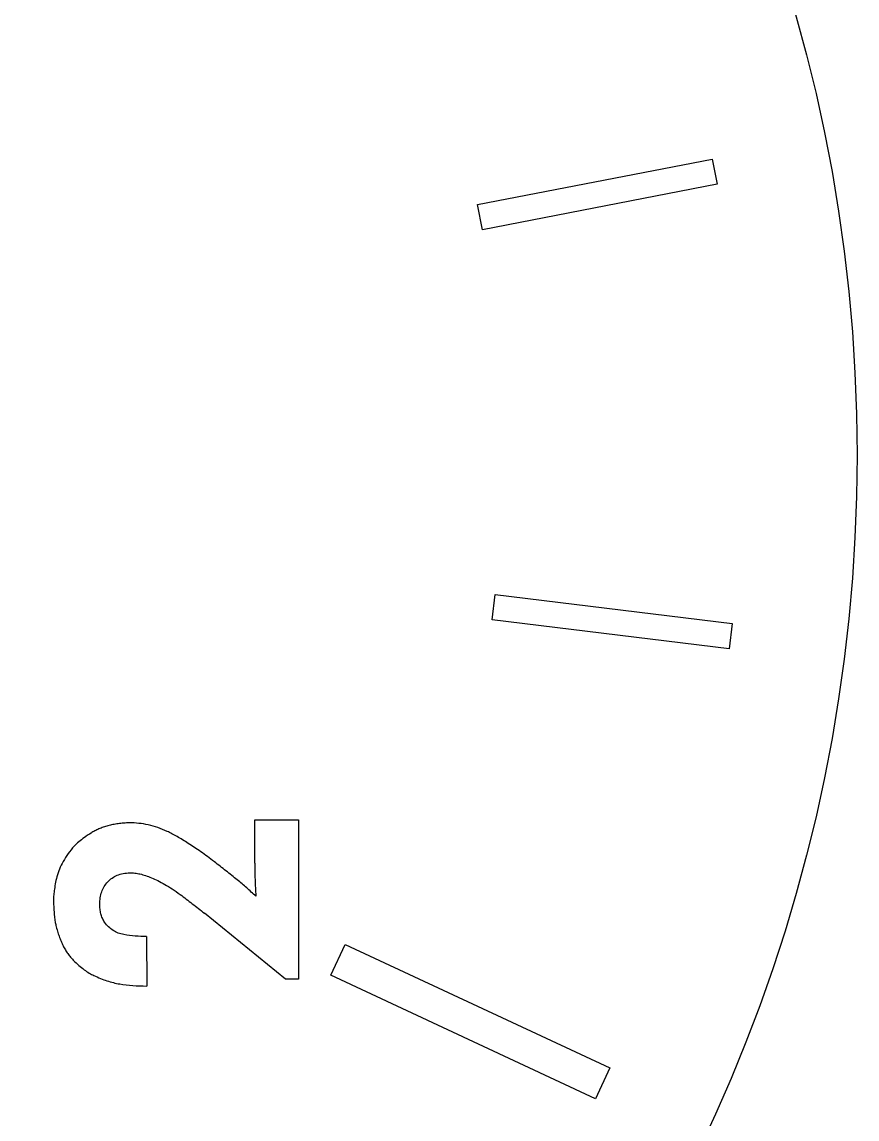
# Model space of a CAD drawing. Header units: millimetres. Extents: x 52.4 to 100, y -49.5 to -1.9.
# Drawn here: x 87.6 to 100.03, y -35.59 to -19.27 of the extents above; entities that cross this region are included whole.
import ezdxf

# ---------------------------------------------------------------- set-up
doc = ezdxf.new("R2010")
doc.units = ezdxf.units.MM
doc.layers.get('0').update_dxf_attribs({"linetype": 'CONTINUOUS'})

msp = doc.modelspace()

# ---------------------------------------------------------------- linework, layer by layer
for p, q in [((91.062, -31.787), (91.062, -31.142)), ((91.062, -31.142), (91.713, -31.142)), ((91.713, -31.142), (91.713, -33.515)), ((91.522, -33.515), (90.314, -32.532)), ((89.453, -32.877), (89.454, -33.616)), ((91.713, -33.515), (91.522, -33.515))]:
    msp.add_line(p, q)
for points in [[(97.868, -21.312), (97.941, -21.686), (94.45, -22.364), (94.377, -21.99)], [(98.123, -28.601), (94.593, -28.168), (94.64, -27.79), (98.169, -28.223)], [(96.346, -34.832), (96.132, -35.292), (92.195, -33.456), (92.41, -32.996)]]:
    msp.add_lwpolyline(points, close=True)
msp.add_circle((76.2, -25.717), 23.825)
for points, knots in [([(89.199, -31.188), (89.17, -31.189), (89.113, -31.192), (89.03, -31.201), (88.952, -31.214), (88.877, -31.231), (88.808, -31.252), (88.743, -31.277), (88.682, -31.306), (88.61, -31.349), (88.53, -31.403), (88.447, -31.468), (88.379, -31.527), (88.344, -31.57), (88.328, -31.589)], [0, 0, 0, 0, 0.088189, 0.172257, 0.252528, 0.329161, 0.402644, 0.472437, 0.5406, 0.605942, 0.727414, 0.833371, 0.923445, 1, 1, 1, 1]), ([(90.462, -31.768), (90.427, -31.742), (90.36, -31.691), (90.261, -31.619), (90.166, -31.554), (90.076, -31.495), (89.99, -31.441), (89.909, -31.394), (89.833, -31.351), (89.737, -31.305), (89.621, -31.257), (89.48, -31.217), (89.339, -31.192), (89.245, -31.189), (89.199, -31.188)], [0, 0, 0, 0, 0.091635, 0.177902, 0.259374, 0.335534, 0.406848, 0.473367, 0.534696, 0.591592, 0.698087, 0.801369, 0.901094, 1, 1, 1, 1]), ([(88.328, -31.589), (88.3, -31.627), (88.246, -31.701), (88.181, -31.816), (88.133, -31.93), (88.103, -32.042), (88.086, -32.145), (88.073, -32.234), (88.066, -32.309), (88.067, -32.354), (88.068, -32.374)], [0, 0, 0, 0, 0.167531, 0.32411, 0.469604, 0.607259, 0.73321, 0.840082, 0.92885, 1, 1, 1, 1]), ([(90.803, -32.038), (90.747, -31.992), (90.634, -31.901), (90.519, -31.812), (90.462, -31.768)], [0, 0, 0, 0, 0.498929, 1, 1, 1, 1]), ([(91.062, -31.787), (91.063, -31.869), (91.064, -32.032), (91.073, -32.195), (91.078, -32.277)], [0, 0, 0, 0, 0.497824, 1, 1, 1, 1]), ([(88.756, -32.399), (88.758, -32.367), (88.761, -32.304), (88.783, -32.214), (88.821, -32.134), (88.873, -32.064), (88.938, -32.006), (89.016, -31.964), (89.106, -31.938), (89.17, -31.934), (89.204, -31.932)], [0, 0, 0, 0, 0.133528, 0.258221, 0.378623, 0.497581, 0.616124, 0.735198, 0.862176, 1, 1, 1, 1]), ([(89.204, -31.932), (89.228, -31.932), (89.279, -31.934), (89.357, -31.948), (89.44, -31.971), (89.528, -32.004), (89.624, -32.047), (89.727, -32.105), (89.838, -32.173), (89.913, -32.225), (89.953, -32.252)], [0, 0, 0, 0, 0.087799, 0.183031, 0.286817, 0.400024, 0.526473, 0.667994, 0.825826, 1, 1, 1, 1]), ([(91.078, -32.277), (91.033, -32.237), (90.942, -32.156), (90.85, -32.078), (90.803, -32.038)], [0, 0, 0, 0, 0.496874, 1, 1, 1, 1]), ([(89.953, -32.252), (90.013, -32.298), (90.133, -32.392), (90.254, -32.485), (90.314, -32.532)], [0, 0, 0, 0, 0.499366, 1, 1, 1, 1]), ([(88.068, -32.374), (88.07, -32.412), (88.073, -32.481), (88.08, -32.576), (88.089, -32.652), (88.099, -32.696), (88.103, -32.715)], [0, 0, 0, 0, 0.331513, 0.607877, 0.832019, 1, 1, 1, 1]), ([(88.827, -32.668), (88.816, -32.648), (88.794, -32.607), (88.771, -32.54), (88.758, -32.47), (88.757, -32.423), (88.756, -32.399)], [0, 0, 0, 0, 0.250626, 0.497586, 0.745417, 1, 1, 1, 1]), ([(88.103, -32.715), (88.11, -32.743), (88.125, -32.797), (88.15, -32.875), (88.179, -32.947), (88.209, -33.015), (88.243, -33.077), (88.28, -33.133), (88.319, -33.184), (88.373, -33.243), (88.441, -33.306), (88.52, -33.371), (88.595, -33.423), (88.646, -33.448), (88.669, -33.459)], [0, 0, 0, 0, 0.089286, 0.173651, 0.254068, 0.330502, 0.402882, 0.472268, 0.538024, 0.601675, 0.719838, 0.825126, 0.918196, 1, 1, 1, 1]), ([(89.453, -32.877), (89.397, -32.877), (89.283, -32.877), (89.142, -32.859), (89.03, -32.831), (88.954, -32.791), (88.884, -32.737), (88.847, -32.692), (88.827, -32.668)], [0, 0, 0, 0, 0.244228, 0.49537, 0.620326, 0.743087, 0.868878, 1, 1, 1, 1]), ([(88.669, -33.459), (88.702, -33.474), (88.765, -33.503), (88.861, -33.539), (88.957, -33.566), (89.084, -33.593), (89.25, -33.611), (89.384, -33.614), (89.454, -33.616)], [0, 0, 0, 0, 0.13199, 0.258869, 0.381482, 0.501041, 0.742175, 1, 1, 1, 1])]:
    msp.add_open_spline(points, degree=3, knots=knots)

doc.saveas('drawing.dxf')
